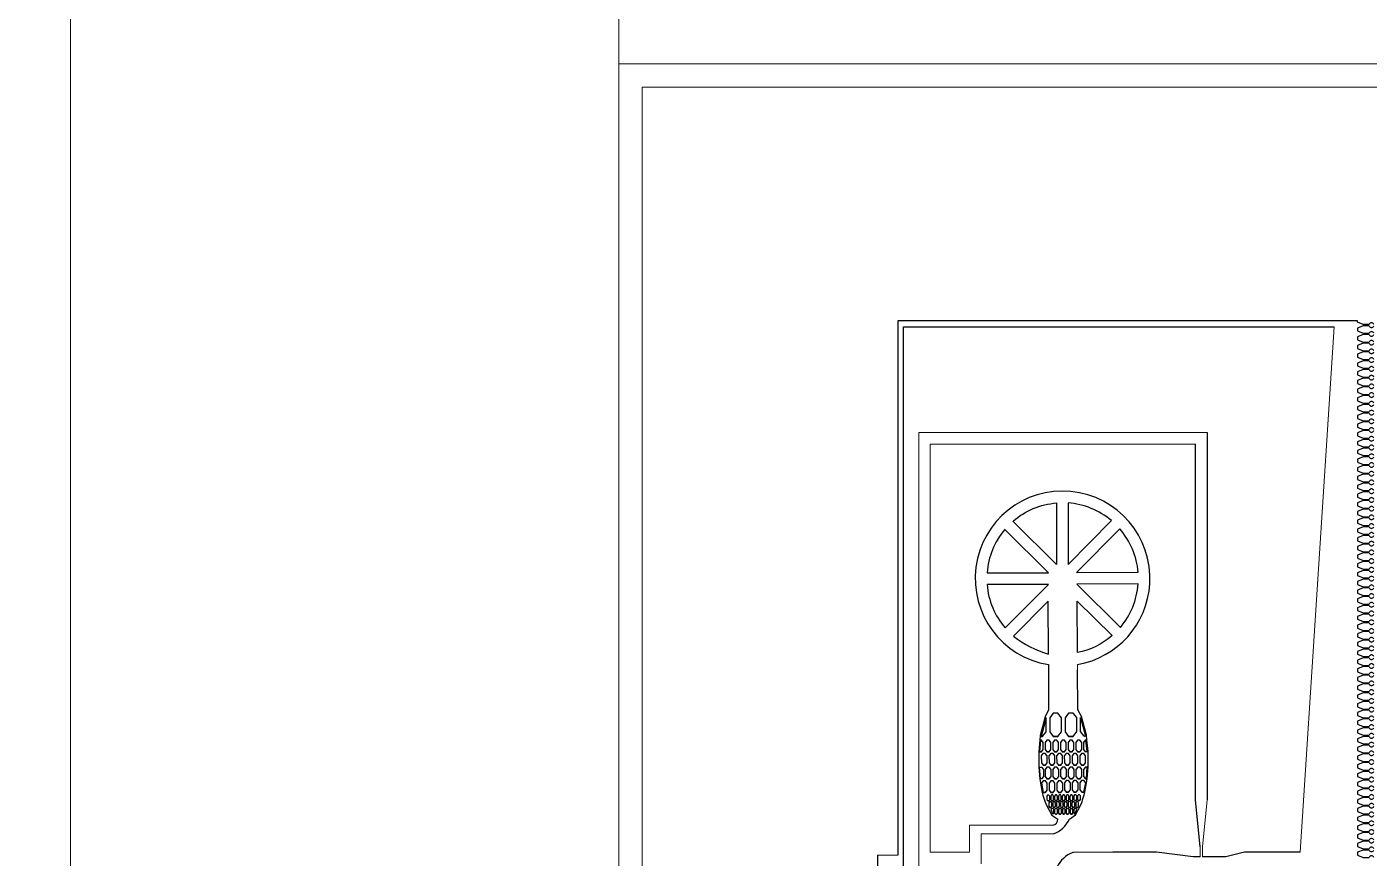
# Model space of a CAD drawing. Extents: x 4056 to 105656, y 4120 to 105720.
# Drawn here: x 18555 to 30075, y 32303 to 39439 of the extents above; entities that cross this region are included whole.
import ezdxf

# ---------------------------------------------------------------- set-up
doc = ezdxf.new("R2010")
doc.units = 13
doc.header["$MEASUREMENT"] = 0
doc.layers.add('Main Layer', color=7, linetype='Continuous', lineweight=0)

msp = doc.modelspace()

# ---------------------------------------------------------------- linework, layer by layer
at = {"lineweight": 0}
for p, q in [((23836, 23764), (23836, 38920)), ((38993, 38920), (23836, 38920)), ((29774, 36865), (29483, 32353)), ((28686, 35956), (26209, 35956)), ((26209, 35956), (26209, 32159)), ((28586, 35856), (26309, 35856)), ((26309, 35856), (26309, 32353)), ((27573, 33919), (27572, 33965)), ((28686, 32803), (28646, 32399)), ((26646, 32353), (26646, 32586)), ((27359, 32586), (26646, 32586)), ((27365, 32511), (26746, 32511)), ((26746, 32253), (26746, 32511)), ((28626, 32313), (28626, 32399)), ((28646, 32313), (28646, 32399)), ((25856, 32328), (26030, 32328)), ((26309, 32353), (26646, 32353))]:
    msp.add_line(p, q, dxfattribs=at)
for p, q in [((29975, 36915), (26030, 36915)), ((26030, 36915), (26030, 32328)), ((26080, 27740), (26080, 36865)), ((26080, 36865), (29774, 36865)), ((29975, 36903), (29975, 36915)), ((30025, 36883), (29975, 36903)), ((30025, 36873), (29975, 36853)), ((30075, 36883), (30025, 36883)), ((30075, 36873), (30025, 36873)), ((30025, 36873), (30025, 36873)), ((29975, 36853), (29975, 36828)), ((29975, 36828), (30025, 36808)), ((30025, 36798), (29975, 36778)), ((29975, 36778), (29975, 36753)), ((29975, 36753), (30025, 36733)), ((30025, 36808), (30075, 36808)), ((30075, 36798), (30025, 36798)), ((30025, 36798), (30025, 36798)), ((30025, 36723), (29975, 36703)), ((29975, 36703), (29975, 36678)), ((29975, 36678), (30025, 36658)), ((30025, 36648), (29975, 36628)), ((30025, 36733), (30075, 36733)), ((30075, 36723), (30025, 36723)), ((30025, 36723), (30025, 36723)), ((30025, 36658), (30075, 36658)), ((30075, 36648), (30025, 36648)), ((30025, 36648), (30025, 36648)), ((29975, 36628), (29975, 36603)), ((29975, 36603), (30025, 36583)), ((30025, 36573), (29975, 36553)), ((29975, 36553), (29975, 36528)), ((29975, 36528), (30025, 36508)), ((30025, 36583), (30075, 36583)), ((30075, 36573), (30025, 36573)), ((30025, 36573), (30025, 36573)), ((30025, 36498), (29975, 36478)), ((29975, 36478), (29975, 36453)), ((29975, 36453), (30025, 36433)), ((30025, 36423), (29975, 36403)), ((29975, 36403), (29975, 36378)), ((30025, 36508), (30075, 36508)), ((30075, 36498), (30025, 36498)), ((30025, 36498), (30025, 36498)), ((30025, 36433), (30075, 36433)), ((30075, 36423), (30025, 36423)), ((30025, 36423), (30025, 36423)), ((29975, 36378), (30025, 36358)), ((30025, 36348), (29975, 36328)), ((29975, 36328), (29975, 36303)), ((29975, 36303), (30025, 36283)), ((30025, 36358), (30075, 36358)), ((30075, 36348), (30025, 36348)), ((30025, 36348), (30025, 36348)), ((30025, 36273), (29975, 36253)), ((29975, 36253), (29975, 36228)), ((29975, 36228), (30025, 36208)), ((30025, 36198), (29975, 36178)), ((29975, 36178), (29975, 36153)), ((30025, 36283), (30075, 36283)), ((30075, 36273), (30025, 36273)), ((30025, 36273), (30025, 36273)), ((30025, 36208), (30075, 36208)), ((30075, 36198), (30025, 36198)), ((30025, 36198), (30025, 36198)), ((29975, 36153), (30025, 36133)), ((30025, 36123), (29975, 36103)), ((29975, 36103), (29975, 36078)), ((29975, 36078), (30025, 36058)), ((30025, 36133), (30075, 36133)), ((30075, 36123), (30025, 36123)), ((30025, 36123), (30025, 36123)), ((30025, 36058), (30075, 36058)), ((28686, 35956), (28686, 32803)), ((30025, 36048), (29975, 36028)), ((29975, 36028), (29975, 36003)), ((29975, 36003), (30025, 35983)), ((30025, 35973), (29975, 35953)), ((29975, 35953), (29975, 35928)), ((30075, 36048), (30025, 36048)), ((30025, 36048), (30025, 36048)), ((30025, 35983), (30075, 35983)), ((30075, 35973), (30025, 35973)), ((30025, 35973), (30025, 35973)), ((28586, 32803), (28586, 35856)), ((29975, 35928), (30025, 35908)), ((30025, 35898), (29975, 35878)), ((29975, 35878), (29975, 35853)), ((29975, 35853), (30025, 35833)), ((30025, 35908), (30075, 35908)), ((30075, 35898), (30025, 35898)), ((30025, 35898), (30025, 35898)), ((30025, 35833), (30075, 35833)), ((30025, 35823), (29975, 35803)), ((29975, 35803), (29975, 35778)), ((29975, 35778), (30025, 35758)), ((30025, 35748), (29975, 35728)), ((29975, 35728), (29975, 35703)), ((30075, 35823), (30025, 35823)), ((30025, 35823), (30025, 35823)), ((30025, 35758), (30075, 35758)), ((30075, 35748), (30025, 35748)), ((30025, 35748), (30025, 35748)), ((29975, 35703), (30025, 35683)), ((30025, 35673), (29975, 35653)), ((29975, 35653), (29975, 35628)), ((29975, 35628), (30025, 35608)), ((30025, 35598), (29975, 35578)), ((30025, 35683), (30075, 35683)), ((30075, 35673), (30025, 35673)), ((30025, 35673), (30025, 35673)), ((30025, 35608), (30075, 35608)), ((30075, 35598), (30025, 35598)), ((30025, 35598), (30025, 35598)), ((29975, 35578), (29975, 35553)), ((29975, 35553), (30025, 35533)), ((30025, 35523), (29975, 35503)), ((29975, 35503), (29975, 35478)), ((30025, 35533), (30075, 35533)), ((30075, 35523), (30025, 35523)), ((30025, 35523), (30025, 35523)), ((29975, 35478), (30025, 35458)), ((30025, 35448), (29975, 35428)), ((29975, 35428), (29975, 35403)), ((29975, 35403), (30025, 35383)), ((30025, 35373), (29975, 35353)), ((30025, 35458), (30075, 35458)), ((30075, 35448), (30025, 35448)), ((30025, 35448), (30025, 35448)), ((30025, 35383), (30075, 35383)), ((30075, 35373), (30025, 35373)), ((30025, 35373), (30025, 35373)), ((29975, 35353), (29975, 35328)), ((29975, 35328), (30025, 35308)), ((30025, 35298), (29975, 35278)), ((29975, 35278), (29975, 35253)), ((29975, 35253), (30025, 35233)), ((30025, 35308), (30075, 35308)), ((30075, 35298), (30025, 35298)), ((30025, 35298), (30025, 35298)), ((30025, 35223), (29975, 35203)), ((29975, 35203), (29975, 35178)), ((29975, 35178), (30025, 35158)), ((30025, 35148), (29975, 35128)), ((30025, 35233), (30075, 35233)), ((30075, 35223), (30025, 35223)), ((30025, 35223), (30025, 35223)), ((30025, 35158), (30075, 35158)), ((30075, 35148), (30025, 35148)), ((30025, 35148), (30025, 35148)), ((29975, 35128), (29975, 35103)), ((29975, 35103), (30025, 35083)), ((30025, 35073), (29975, 35053)), ((29975, 35053), (29975, 35028)), ((29975, 35028), (30025, 35008)), ((30025, 35083), (30075, 35083)), ((30075, 35073), (30025, 35073)), ((30025, 35073), (30025, 35073)), ((30025, 34998), (29975, 34978)), ((29975, 34978), (29975, 34953)), ((29975, 34953), (30025, 34933)), ((30025, 34923), (29975, 34903)), ((30025, 35008), (30075, 35008)), ((30075, 34998), (30025, 34998)), ((30025, 34998), (30025, 34998)), ((30025, 34933), (30075, 34933)), ((30075, 34923), (30025, 34923)), ((30025, 34923), (30025, 34923)), ((29975, 34903), (29975, 34878)), ((29975, 34878), (30025, 34858)), ((30025, 34848), (29975, 34828)), ((29975, 34828), (29975, 34803)), ((29975, 34803), (30025, 34783)), ((30025, 34858), (30075, 34858)), ((30075, 34848), (30025, 34848)), ((30025, 34848), (30025, 34848)), ((30025, 34773), (29975, 34753)), ((29975, 34753), (29975, 34728)), ((29975, 34728), (30025, 34708)), ((30025, 34698), (29975, 34678)), ((29975, 34678), (29975, 34653)), ((30025, 34783), (30075, 34783)), ((30075, 34773), (30025, 34773)), ((30025, 34773), (30025, 34773)), ((30025, 34708), (30075, 34708)), ((30075, 34698), (30025, 34698)), ((30025, 34698), (30025, 34698)), ((29975, 34653), (30025, 34633)), ((30025, 34623), (29975, 34603)), ((29975, 34603), (29975, 34578)), ((29975, 34578), (30025, 34558)), ((30025, 34633), (30075, 34633)), ((30075, 34623), (30025, 34623)), ((30025, 34623), (30025, 34623)), ((30025, 34548), (29975, 34528)), ((29975, 34528), (29975, 34503)), ((29975, 34503), (30025, 34483)), ((30025, 34473), (29975, 34453)), ((29975, 34453), (29975, 34428)), ((30025, 34558), (30075, 34558)), ((30075, 34548), (30025, 34548)), ((30025, 34548), (30025, 34548)), ((30025, 34483), (30075, 34483)), ((30075, 34473), (30025, 34473)), ((30025, 34473), (30025, 34473)), ((29975, 34428), (30025, 34408)), ((30025, 34398), (29975, 34378)), ((29975, 34378), (29975, 34353)), ((29975, 34353), (30025, 34333)), ((30025, 34408), (30075, 34408)), ((30075, 34398), (30025, 34398)), ((30025, 34398), (30025, 34398)), ((30025, 34333), (30075, 34333)), ((30025, 34323), (29975, 34303)), ((29975, 34303), (29975, 34278)), ((29975, 34278), (30025, 34258)), ((30025, 34248), (29975, 34228)), ((29975, 34228), (29975, 34203)), ((30075, 34323), (30025, 34323)), ((30025, 34323), (30025, 34323)), ((30025, 34258), (30075, 34258)), ((30075, 34248), (30025, 34248)), ((30025, 34248), (30025, 34248)), ((29975, 34203), (30025, 34183)), ((30025, 34173), (29975, 34153)), ((29975, 34153), (29975, 34128)), ((29975, 34128), (30025, 34108)), ((30025, 34183), (30075, 34183)), ((30075, 34173), (30025, 34173)), ((30025, 34173), (30025, 34173)), ((30025, 34108), (30075, 34108)), ((30025, 34098), (29975, 34078)), ((29975, 34078), (29975, 34053)), ((29975, 34053), (30025, 34033)), ((30025, 34023), (29975, 34003)), ((29975, 34003), (29975, 33978)), ((30075, 34098), (30025, 34098)), ((30025, 34098), (30025, 34098)), ((30025, 34033), (30075, 34033)), ((30075, 34023), (30025, 34023)), ((30025, 34023), (30025, 34023)), ((27323, 33964), (27324, 33668)), ((27574, 33576), (27573, 33919)), ((29975, 33978), (30025, 33958)), ((30025, 33948), (29975, 33928)), ((29975, 33928), (29975, 33903)), ((29975, 33903), (30025, 33883)), ((30025, 33873), (29975, 33853)), ((30025, 33958), (30075, 33958)), ((30075, 33948), (30025, 33948)), ((30025, 33948), (30025, 33948)), ((30025, 33883), (30075, 33883)), ((30075, 33873), (30025, 33873)), ((30025, 33873), (30025, 33873)), ((29975, 33853), (29975, 33828)), ((29975, 33828), (30025, 33808)), ((30025, 33798), (29975, 33778)), ((29975, 33778), (29975, 33753)), ((30025, 33808), (30075, 33808)), ((30075, 33798), (30025, 33798)), ((30025, 33798), (30025, 33798)), ((27324, 33668), (27324, 33575)), ((29975, 33753), (30025, 33733)), ((30025, 33723), (29975, 33703)), ((29975, 33703), (29975, 33678)), ((29975, 33678), (30025, 33658)), ((30025, 33648), (29975, 33628)), ((30025, 33733), (30075, 33733)), ((30075, 33723), (30025, 33723)), ((30025, 33723), (30025, 33723)), ((30025, 33658), (30075, 33658)), ((30075, 33648), (30025, 33648)), ((30025, 33648), (30025, 33648)), ((27324, 33575), (27294, 33516)), ((27606, 33518), (27574, 33576)), ((29975, 33628), (29975, 33603)), ((29975, 33603), (30025, 33583)), ((30025, 33573), (29975, 33553)), ((29975, 33553), (29975, 33528)), ((29975, 33528), (30025, 33508)), ((30025, 33583), (30075, 33583)), ((30075, 33573), (30025, 33573)), ((30025, 33573), (30025, 33573)), ((27294, 33516), (27252, 33356)), ((27649, 33358), (27606, 33518)), ((30025, 33498), (29975, 33478)), ((29975, 33478), (29975, 33453)), ((29975, 33453), (30025, 33433)), ((30025, 33423), (29975, 33403)), ((30025, 33508), (30075, 33508)), ((30075, 33498), (30025, 33498)), ((30025, 33498), (30025, 33498)), ((30025, 33433), (30075, 33433)), ((30075, 33423), (30025, 33423)), ((30025, 33423), (30025, 33423)), ((27248, 33316), (27239, 33215)), ((27252, 33356), (27248, 33316)), ((27653, 33318), (27649, 33358)), ((27663, 33218), (27653, 33318)), ((29975, 33403), (29975, 33378)), ((29975, 33378), (30025, 33358)), ((30025, 33348), (29975, 33328)), ((29975, 33328), (29975, 33303)), ((29975, 33303), (30025, 33283)), ((30025, 33358), (30075, 33358)), ((30075, 33348), (30025, 33348)), ((30025, 33348), (30025, 33348)), ((27239, 33215), (27239, 33083)), ((27664, 33086), (27663, 33218)), ((30025, 33273), (29975, 33253)), ((29975, 33253), (29975, 33228)), ((29975, 33228), (30025, 33208)), ((30025, 33198), (29975, 33178)), ((29975, 33178), (29975, 33153)), ((30025, 33283), (30075, 33283)), ((30075, 33273), (30025, 33273)), ((30025, 33273), (30025, 33273)), ((30025, 33208), (30075, 33208)), ((30075, 33198), (30025, 33198)), ((30025, 33198), (30025, 33198)), ((27239, 33083), (27248, 32984)), ((27656, 32986), (27664, 33086)), ((29975, 33153), (30025, 33133)), ((30025, 33123), (29975, 33103)), ((29975, 33103), (29975, 33078)), ((29975, 33078), (30025, 33058)), ((30025, 33133), (30075, 33133)), ((30075, 33123), (30025, 33123)), ((30025, 33123), (30025, 33123)), ((27248, 32984), (27255, 32948)), ((27255, 32948), (27270, 32868)), ((27635, 32869), (27650, 32949)), ((27650, 32949), (27656, 32986)), ((30025, 33048), (29975, 33028)), ((29975, 33028), (29975, 33003)), ((29975, 33003), (30025, 32983)), ((30025, 32973), (29975, 32953)), ((29975, 32953), (29975, 32928)), ((30025, 33058), (30075, 33058)), ((30075, 33048), (30025, 33048)), ((30025, 33048), (30025, 33048)), ((30025, 32983), (30075, 32983)), ((30075, 32973), (30025, 32973)), ((30025, 32973), (30025, 32973)), ((27270, 32868), (27276, 32845)), ((27276, 32845), (27290, 32801)), ((27616, 32803), (27629, 32847)), ((27629, 32847), (27635, 32869)), ((29975, 32928), (30025, 32908)), ((30025, 32898), (29975, 32878)), ((29975, 32878), (29975, 32853)), ((29975, 32853), (30025, 32833)), ((30025, 32908), (30075, 32908)), ((30075, 32898), (30025, 32898)), ((30025, 32898), (30025, 32898)), ((30025, 32833), (30075, 32833)), ((27290, 32801), (27296, 32785)), ((27296, 32785), (27310, 32753)), ((27310, 32753), (27353, 32673)), ((27554, 32675), (27597, 32754)), ((27597, 32754), (27611, 32787)), ((27611, 32787), (27616, 32803)), ((28626, 32399), (28586, 32803)), ((30025, 32823), (29975, 32803)), ((29975, 32803), (29975, 32778)), ((29975, 32778), (30025, 32758)), ((30025, 32748), (29975, 32728)), ((29975, 32728), (29975, 32703)), ((30075, 32823), (30025, 32823)), ((30025, 32823), (30025, 32823)), ((30025, 32758), (30075, 32758)), ((30075, 32748), (30025, 32748)), ((30025, 32748), (30025, 32748)), ((27353, 32673), (27404, 32638)), ((27504, 32638), (27554, 32675)), ((29975, 32703), (30025, 32683)), ((30025, 32673), (29975, 32653)), ((29975, 32653), (29975, 32628)), ((29975, 32628), (30025, 32608)), ((30025, 32683), (30075, 32683)), ((30075, 32673), (30025, 32673)), ((30025, 32673), (30025, 32673)), ((30025, 32608), (30075, 32608)), ((30025, 32598), (29975, 32578)), ((29975, 32578), (29975, 32553)), ((29975, 32553), (30025, 32533)), ((30025, 32523), (29975, 32503)), ((29975, 32503), (29975, 32478)), ((30075, 32598), (30025, 32598)), ((30025, 32598), (30025, 32598)), ((30025, 32533), (30075, 32533)), ((30075, 32523), (30025, 32523)), ((30025, 32523), (30025, 32523)), ((29975, 32478), (30025, 32458)), ((30025, 32448), (29975, 32428)), ((29975, 32428), (29975, 32403)), ((29975, 32403), (30025, 32383)), ((30025, 32373), (29975, 32353)), ((30025, 32458), (30075, 32458)), ((30075, 32448), (30025, 32448)), ((30025, 32448), (30025, 32448)), ((30025, 32383), (30075, 32383)), ((30075, 32373), (30025, 32373)), ((30025, 32373), (30025, 32373)), ((25856, 32328), (25856, 26222)), ((27875, 32353), (27533, 32351)), ((27975, 32353), (27875, 32353)), ((28251, 32353), (27975, 32353)), ((28565, 32313), (28251, 32353)), ((28626, 32313), (28565, 32313)), ((28846, 32313), (28646, 32313)), ((29006, 32353), (28846, 32313)), ((29483, 32353), (29006, 32353)), ((29975, 32353), (29975, 32328)), ((29975, 32328), (30025, 32308)), ((30025, 32308), (30075, 32308))]:
    msp.add_line(p, q)
for points in [[(18930, 90842), (90772, 90842), (90772, 19000), (18930, 19000)], [(23636, 85789), (85862, 85789), (85862, 23564), (23636, 23564)], [(23636, 39120), (39193, 39120), (39193, 23564), (23636, 23564)]]:
    msp.add_lwpolyline(points, close=True, dxfattribs=at)
for points in [[(27391, 35352), (27393, 34825), (27017, 35197), (27019, 35196, -0.159174), (27391, 35352, 3734.089472)], [(27491, 35352), (27493, 34825), (27864, 35200, 0.159174), (27491, 35352, -3734.089472)], [(26948, 35125, 0.159174), (26796, 34751), (27323, 34753), (26947, 35126), (26948, 35125)], [(27935, 35129), (27564, 34755), (28092, 34757, 0.159174), (27935, 35129, 0.000114)], [(26952, 34279), (27323, 34653), (26796, 34651, 0.159174), (26952, 34279, -0.000581)], [(27940, 34284, 0.159174), (28092, 34657), (27565, 34655), (27940, 34284)], [(27322, 34055), (27320, 34508), (27023, 34208, 0.092093), (27322, 34055, 1291.273736)], [(27572, 34067), (27570, 34509), (27869, 34213, -0.129437), (27572, 34067, 5438.346978)]]:
    msp.add_lwpolyline(points, format="xyb", close=True)
for points in [[(27334, 33507), (27334, 33387), (27364, 33348), (27404, 33348), (27434, 33388), (27434, 33508), (27404, 33548), (27364, 33548)], [(27466, 33508), (27466, 33388), (27496, 33348), (27536, 33348), (27566, 33389), (27566, 33509), (27536, 33548), (27496, 33548)], [(27302, 33508), (27261, 33347), (27272, 33347), (27302, 33387)], [(27598, 33510), (27640, 33349), (27628, 33349), (27598, 33389)], [(27278, 33236), (27278, 33296), (27263, 33316), (27256, 33316), (27247, 33216), (27263, 33216)], [(27272, 33347), (27269, 33347)], [(27309, 33316), (27294, 33296), (27294, 33236), (27309, 33216), (27329, 33216), (27344, 33236), (27344, 33296), (27329, 33316)], [(27375, 33316), (27360, 33296), (27360, 33236), (27375, 33216), (27395, 33216), (27410, 33236), (27410, 33296), (27395, 33316)], [(27404, 33348), (27364, 33348)], [(27441, 33316), (27426, 33296), (27426, 33236), (27441, 33216), (27461, 33217), (27476, 33237), (27476, 33297), (27461, 33317)], [(27507, 33317), (27492, 33297), (27492, 33237), (27507, 33217), (27527, 33217), (27542, 33237), (27542, 33297), (27527, 33317)], [(27536, 33348), (27496, 33348)], [(27573, 33317), (27558, 33297), (27558, 33237), (27573, 33217), (27593, 33217), (27608, 33237), (27608, 33297), (27593, 33317)], [(27624, 33297), (27624, 33237), (27639, 33217), (27655, 33218), (27645, 33317), (27639, 33317)], [(27628, 33349), (27632, 33349)], [(27247, 33216), (27263, 33216)], [(27276, 33200), (27261, 33180), (27262, 33120), (27277, 33100), (27297, 33100), (27312, 33120), (27311, 33180), (27296, 33200)], [(27329, 33216), (27309, 33216)], [(27342, 33200), (27327, 33180), (27328, 33120), (27343, 33100), (27363, 33100), (27378, 33120), (27377, 33180), (27362, 33200)], [(27395, 33216), (27375, 33216)], [(27408, 33200), (27393, 33180), (27394, 33120), (27409, 33100), (27429, 33100), (27444, 33120), (27443, 33180), (27428, 33200)], [(27461, 33217), (27441, 33216)], [(27474, 33201), (27459, 33181), (27460, 33121), (27475, 33101), (27495, 33101), (27510, 33121), (27509, 33181), (27494, 33201)], [(27527, 33217), (27507, 33217)], [(27540, 33201), (27525, 33181), (27526, 33121), (27541, 33101), (27561, 33101), (27576, 33121), (27575, 33181), (27560, 33201)], [(27593, 33217), (27573, 33217)], [(27606, 33201), (27591, 33181), (27592, 33121), (27607, 33101), (27627, 33101), (27642, 33121), (27641, 33181), (27626, 33201)], [(27639, 33217), (27655, 33218)], [(27279, 33064), (27279, 33004), (27264, 32984), (27256, 32984), (27247, 33084), (27264, 33084)], [(27297, 33100), (27277, 33100)], [(27310, 33084), (27295, 33064), (27295, 33004), (27310, 32984), (27330, 32984), (27345, 33004), (27345, 33064), (27330, 33084)], [(27363, 33100), (27343, 33100)], [(27376, 33084), (27361, 33064), (27361, 33004), (27376, 32984), (27396, 32984), (27411, 33004), (27411, 33064), (27396, 33084)], [(27429, 33100), (27409, 33100)], [(27442, 33084), (27427, 33064), (27427, 33004), (27442, 32984), (27462, 32985), (27477, 33005), (27477, 33065), (27462, 33085)], [(27495, 33101), (27475, 33101)], [(27508, 33085), (27493, 33065), (27493, 33005), (27508, 32985), (27528, 32985), (27543, 33005), (27543, 33065), (27528, 33085)], [(27561, 33101), (27541, 33101)], [(27574, 33085), (27559, 33065), (27559, 33005), (27574, 32985), (27594, 32985), (27609, 33005), (27609, 33065), (27594, 33085)], [(27627, 33101), (27607, 33101)], [(27625, 33065), (27625, 33005), (27640, 32985), (27648, 32985), (27656, 33086), (27640, 33085)], [(27297, 32968), (27277, 32968), (27263, 32948), (27278, 32868), (27298, 32868), (27313, 32888), (27313, 32948)], [(27330, 32984), (27310, 32984)], [(27343, 32968), (27329, 32948), (27329, 32888), (27344, 32868), (27364, 32868), (27379, 32888), (27379, 32948), (27363, 32968)], [(27396, 32984), (27376, 32984)], [(27409, 32968), (27395, 32948), (27395, 32888), (27410, 32868), (27430, 32868), (27445, 32888), (27445, 32948), (27429, 32968)], [(27462, 32985), (27442, 32984)], [(27475, 32969), (27461, 32949), (27461, 32889), (27476, 32869), (27496, 32869), (27511, 32889), (27511, 32949), (27495, 32969)], [(27528, 32985), (27508, 32985)], [(27541, 32969), (27527, 32949), (27527, 32889), (27542, 32869), (27562, 32869), (27577, 32889), (27577, 32949), (27561, 32969)], [(27594, 32985), (27574, 32985)], [(27627, 32969), (27607, 32969), (27593, 32949), (27593, 32889), (27608, 32869), (27627, 32869), (27643, 32949)], [(27640, 32985), (27648, 32985)], [(27278, 32868), (27298, 32868)], [(27316, 32845), (27309, 32835), (27309, 32805), (27317, 32795), (27327, 32795), (27334, 32805), (27334, 32835), (27326, 32845)], [(27349, 32846), (27342, 32836), (27342, 32806), (27350, 32796), (27360, 32796), (27367, 32806), (27367, 32836), (27359, 32846)], [(27364, 32868), (27344, 32868)], [(27382, 32846), (27375, 32836), (27375, 32806), (27383, 32796), (27393, 32796), (27400, 32806), (27400, 32836), (27392, 32846)], [(27415, 32846), (27408, 32836), (27408, 32806), (27416, 32796), (27426, 32796), (27433, 32806), (27433, 32836), (27425, 32846)], [(27430, 32868), (27410, 32868)], [(27448, 32846), (27441, 32836), (27441, 32806), (27449, 32796), (27459, 32796), (27466, 32806), (27466, 32836), (27458, 32846)], [(27481, 32846), (27474, 32836), (27474, 32806), (27482, 32796), (27492, 32796), (27499, 32806), (27499, 32836), (27491, 32846)], [(27496, 32869), (27476, 32869)], [(27514, 32846), (27507, 32836), (27507, 32806), (27515, 32796), (27525, 32796), (27532, 32806), (27532, 32836), (27524, 32846)], [(27547, 32847), (27540, 32837), (27540, 32807), (27548, 32797), (27558, 32797), (27565, 32807), (27565, 32837), (27557, 32847)], [(27562, 32869), (27542, 32869)], [(27580, 32847), (27573, 32837), (27573, 32807), (27581, 32797), (27591, 32797), (27598, 32807), (27598, 32837), (27590, 32847)], [(27627, 32869), (27608, 32869)], [(27327, 32795), (27317, 32795)], [(27333, 32787), (27326, 32777), (27326, 32747), (27333, 32737), (27343, 32738), (27351, 32748), (27351, 32778), (27343, 32788)], [(27343, 32738), (27333, 32737)], [(27368, 32690), (27368, 32720), (27360, 32730), (27350, 32730), (27343, 32720), (27361, 32681)], [(27360, 32796), (27350, 32796)], [(27366, 32788), (27359, 32778), (27359, 32748), (27366, 32738), (27376, 32738), (27384, 32748), (27384, 32778), (27376, 32788)], [(27376, 32738), (27366, 32738)], [(27383, 32730), (27376, 32720), (27376, 32690), (27383, 32680), (27393, 32680), (27401, 32690), (27401, 32720), (27393, 32730)], [(27393, 32796), (27383, 32796)], [(27399, 32788), (27392, 32778), (27392, 32748), (27399, 32738), (27409, 32738), (27417, 32748), (27417, 32778), (27409, 32788)], [(27409, 32738), (27399, 32738)], [(27416, 32730), (27409, 32720), (27409, 32690), (27416, 32680), (27426, 32680), (27434, 32690), (27434, 32720), (27426, 32730)], [(27426, 32796), (27416, 32796)], [(27432, 32788), (27425, 32778), (27425, 32748), (27432, 32738), (27442, 32738), (27450, 32748), (27450, 32778), (27442, 32788)], [(27442, 32738), (27432, 32738)], [(27449, 32730), (27442, 32720), (27442, 32690), (27449, 32680), (27459, 32680), (27467, 32690), (27467, 32720), (27459, 32730)], [(27459, 32796), (27449, 32796)], [(27465, 32788), (27458, 32778), (27458, 32748), (27465, 32738), (27475, 32738), (27483, 32748), (27483, 32778), (27475, 32788)], [(27475, 32738), (27465, 32738)], [(27482, 32730), (27475, 32720), (27475, 32690), (27482, 32680), (27492, 32680), (27500, 32690), (27500, 32720), (27492, 32730)], [(27492, 32796), (27482, 32796)], [(27498, 32788), (27491, 32778), (27491, 32748), (27498, 32738), (27508, 32738), (27516, 32748), (27516, 32778), (27508, 32788)], [(27508, 32738), (27498, 32738)], [(27515, 32730), (27508, 32720), (27508, 32690), (27515, 32680), (27525, 32680), (27533, 32690), (27533, 32720), (27525, 32730)], [(27525, 32796), (27515, 32796)], [(27531, 32788), (27524, 32778), (27524, 32748), (27531, 32738), (27541, 32739), (27549, 32749), (27549, 32779), (27541, 32789)], [(27541, 32739), (27531, 32738)], [(27541, 32691), (27547, 32682), (27566, 32721), (27558, 32731), (27548, 32731), (27541, 32721)], [(27558, 32797), (27548, 32797)], [(27564, 32789), (27557, 32779), (27557, 32749), (27564, 32739), (27574, 32739), (27582, 32749), (27582, 32779), (27574, 32789)], [(27574, 32739), (27564, 32739)], [(27591, 32797), (27581, 32797)], [(27393, 32680), (27383, 32680)], [(27426, 32680), (27416, 32680)], [(27459, 32680), (27449, 32680)], [(27492, 32680), (27482, 32680)], [(27525, 32680), (27515, 32680)]]:
    msp.add_lwpolyline(points, close=True)
for centre, radius, start, end in [((30095, 36878), 20, 14.4775, 165.5225), ((30095, 36878), 20, 194.4775, 345.5225), ((30095, 36803), 20, 14.4775, 165.5225), ((30095, 36803), 20, 194.4775, 345.5225), ((30095, 36728), 20, 14.4775, 165.5225), ((30095, 36728), 20, 194.4775, 345.5225), ((30095, 36653), 20, 14.4775, 165.5225), ((30095, 36653), 20, 194.4775, 345.5225), ((30095, 36578), 20, 14.4775, 165.5225), ((30095, 36578), 20, 194.4775, 345.5225), ((30095, 36503), 20, 14.4775, 165.5225), ((30095, 36503), 20, 194.4775, 345.5225), ((30095, 36428), 20, 14.4775, 165.5225), ((30095, 36428), 20, 194.4775, 345.5225), ((30095, 36353), 20, 14.4775, 165.5225), ((30095, 36353), 20, 194.4775, 345.5225), ((30095, 36278), 20, 14.4775, 165.5225), ((30095, 36278), 20, 194.4775, 345.5225), ((30095, 36203), 20, 14.4775, 165.5225), ((30095, 36203), 20, 194.4775, 345.5225), ((30095, 36128), 20, 14.4775, 165.5225), ((30095, 36128), 20, 194.4775, 345.5225), ((30095, 36053), 20, 14.4775, 165.5225), ((30095, 36053), 20, 194.4775, 345.5225), ((30095, 35978), 20, 14.4775, 165.5225), ((30095, 35978), 20, 194.4775, 345.5225), ((30095, 35903), 20, 14.4775, 165.5225), ((30095, 35903), 20, 194.4775, 345.5225), ((30095, 35828), 20, 14.4775, 165.5225), ((30095, 35828), 20, 194.4775, 345.5225), ((30095, 35753), 20, 14.4775, 165.5225), ((30095, 35753), 20, 194.4775, 345.5225), ((30095, 35678), 20, 14.4775, 165.5225), ((30095, 35678), 20, 194.4775, 345.5225), ((30095, 35603), 20, 14.4775, 165.5225), ((30095, 35603), 20, 194.4775, 345.5225), ((30095, 35528), 20, 14.4775, 165.5225), ((30095, 35528), 20, 194.4775, 345.5225), ((27444, 34704), 750, 356.4571, 260.6856), ((30095, 35453), 20, 14.4775, 165.5225), ((30095, 35453), 20, 194.4775, 345.5225), ((30095, 35378), 20, 14.4775, 165.5225), ((30095, 35378), 20, 194.4775, 345.5225), ((30095, 35303), 20, 14.4775, 165.5225), ((30095, 35303), 20, 194.4775, 345.5225), ((30095, 35228), 20, 14.4775, 165.5225), ((30095, 35228), 20, 194.4775, 345.5225), ((30095, 35153), 20, 14.4775, 165.5225), ((30095, 35153), 20, 194.4775, 345.5225), ((30095, 35078), 20, 14.4775, 165.5225), ((30095, 35078), 20, 194.4775, 345.5225), ((30095, 35003), 20, 14.4775, 165.5225), ((30095, 35003), 20, 194.4775, 345.5225), ((30095, 34928), 20, 14.4775, 165.5225), ((30095, 34928), 20, 194.4775, 345.5225), ((30095, 34853), 20, 14.4775, 165.5225), ((30095, 34853), 20, 194.4775, 345.5225), ((30095, 34778), 20, 14.4775, 165.5225), ((30095, 34778), 20, 194.4775, 345.5225), ((30095, 34703), 20, 14.4775, 165.5225), ((30095, 34703), 20, 194.4775, 345.5225), ((27444, 34704), 750, 279.8737, 356.4571), ((30095, 34628), 20, 14.4775, 165.5225), ((30095, 34628), 20, 194.4775, 345.5225), ((30095, 34553), 20, 14.4775, 165.5225), ((30095, 34553), 20, 194.4775, 345.5225), ((30095, 34478), 20, 14.4775, 165.5225), ((30095, 34478), 20, 194.4775, 345.5225), ((30095, 34403), 20, 14.4775, 165.5225), ((30095, 34403), 20, 194.4775, 345.5225), ((30095, 34328), 20, 14.4775, 165.5225), ((30095, 34328), 20, 194.4775, 345.5225), ((30095, 34253), 20, 14.4775, 165.5225), ((30095, 34253), 20, 194.4775, 345.5225), ((30095, 34178), 20, 14.4775, 165.5225), ((30095, 34178), 20, 194.4775, 345.5225), ((30095, 34103), 20, 14.4775, 165.5225), ((30095, 34103), 20, 194.4775, 345.5225), ((30095, 34028), 20, 14.4775, 165.5225), ((30095, 34028), 20, 194.4775, 345.5225), ((30095, 33953), 20, 14.4775, 165.5225), ((30095, 33953), 20, 194.4775, 345.5225), ((30095, 33878), 20, 14.4775, 165.5225), ((30095, 33878), 20, 194.4775, 345.5225), ((30095, 33803), 20, 14.4775, 165.5225), ((30095, 33803), 20, 194.4775, 345.5225), ((30095, 33728), 20, 14.4775, 165.5225), ((30095, 33728), 20, 194.4775, 345.5225), ((30095, 33653), 20, 14.4775, 165.5225), ((30095, 33653), 20, 194.4775, 345.5225), ((30095, 33578), 20, 14.4775, 165.5225), ((30095, 33578), 20, 194.4775, 345.5225), ((30095, 33503), 20, 14.4775, 165.5225), ((30095, 33503), 20, 194.4775, 345.5225), ((30095, 33428), 20, 14.4775, 165.5225), ((30095, 33428), 20, 194.4775, 345.5225), ((30095, 33353), 20, 14.4775, 165.5225), ((30095, 33353), 20, 194.4775, 345.5225), ((30095, 33278), 20, 14.4775, 165.5225), ((30095, 33278), 20, 194.4775, 345.5225), ((30095, 33203), 20, 14.4775, 165.5225), ((30095, 33203), 20, 194.4775, 345.5225), ((30095, 33128), 20, 14.4775, 165.5225), ((30095, 33128), 20, 194.4775, 345.5225), ((30095, 33053), 20, 14.4775, 165.5225), ((30095, 33053), 20, 194.4775, 345.5225), ((30095, 32978), 20, 14.4775, 165.5225), ((30095, 32978), 20, 194.4775, 345.5225), ((30095, 32903), 20, 14.4775, 165.5225), ((30095, 32903), 20, 194.4775, 345.5225), ((30095, 32828), 20, 14.4775, 165.5225), ((30095, 32828), 20, 194.4775, 345.5225), ((30095, 32753), 20, 14.4775, 165.5225), ((30095, 32753), 20, 194.4775, 345.5225), ((27350, 32639), 53.9, 279.4025, 358.6994), ((27280, 32743), 247, 289.955, 334.8139), ((30095, 32678), 20, 14.4775, 165.5225), ((30095, 32678), 20, 194.4775, 345.5225), ((30095, 32603), 20, 14.4775, 165.5225), ((30095, 32603), 20, 194.4775, 345.5225), ((30095, 32528), 20, 14.4775, 165.5225), ((30095, 32528), 20, 194.4775, 345.5225), ((30095, 32453), 20, 14.4775, 165.5225), ((30095, 32453), 20, 194.4775, 345.5225), ((30095, 32378), 20, 14.4775, 165.5225), ((30095, 32378), 20, 194.4775, 345.5225), ((27618, 32119), 247, 109.955, 154.8139), ((30095, 32303), 20, 14.4775, 165.5225)]:
    msp.add_arc(centre, radius, start, end)
at = {"layer": 'Main Layer'}
msp.add_circle((54856, 54920), 50800, dxfattribs=at)

doc.saveas('drawing.dxf')
